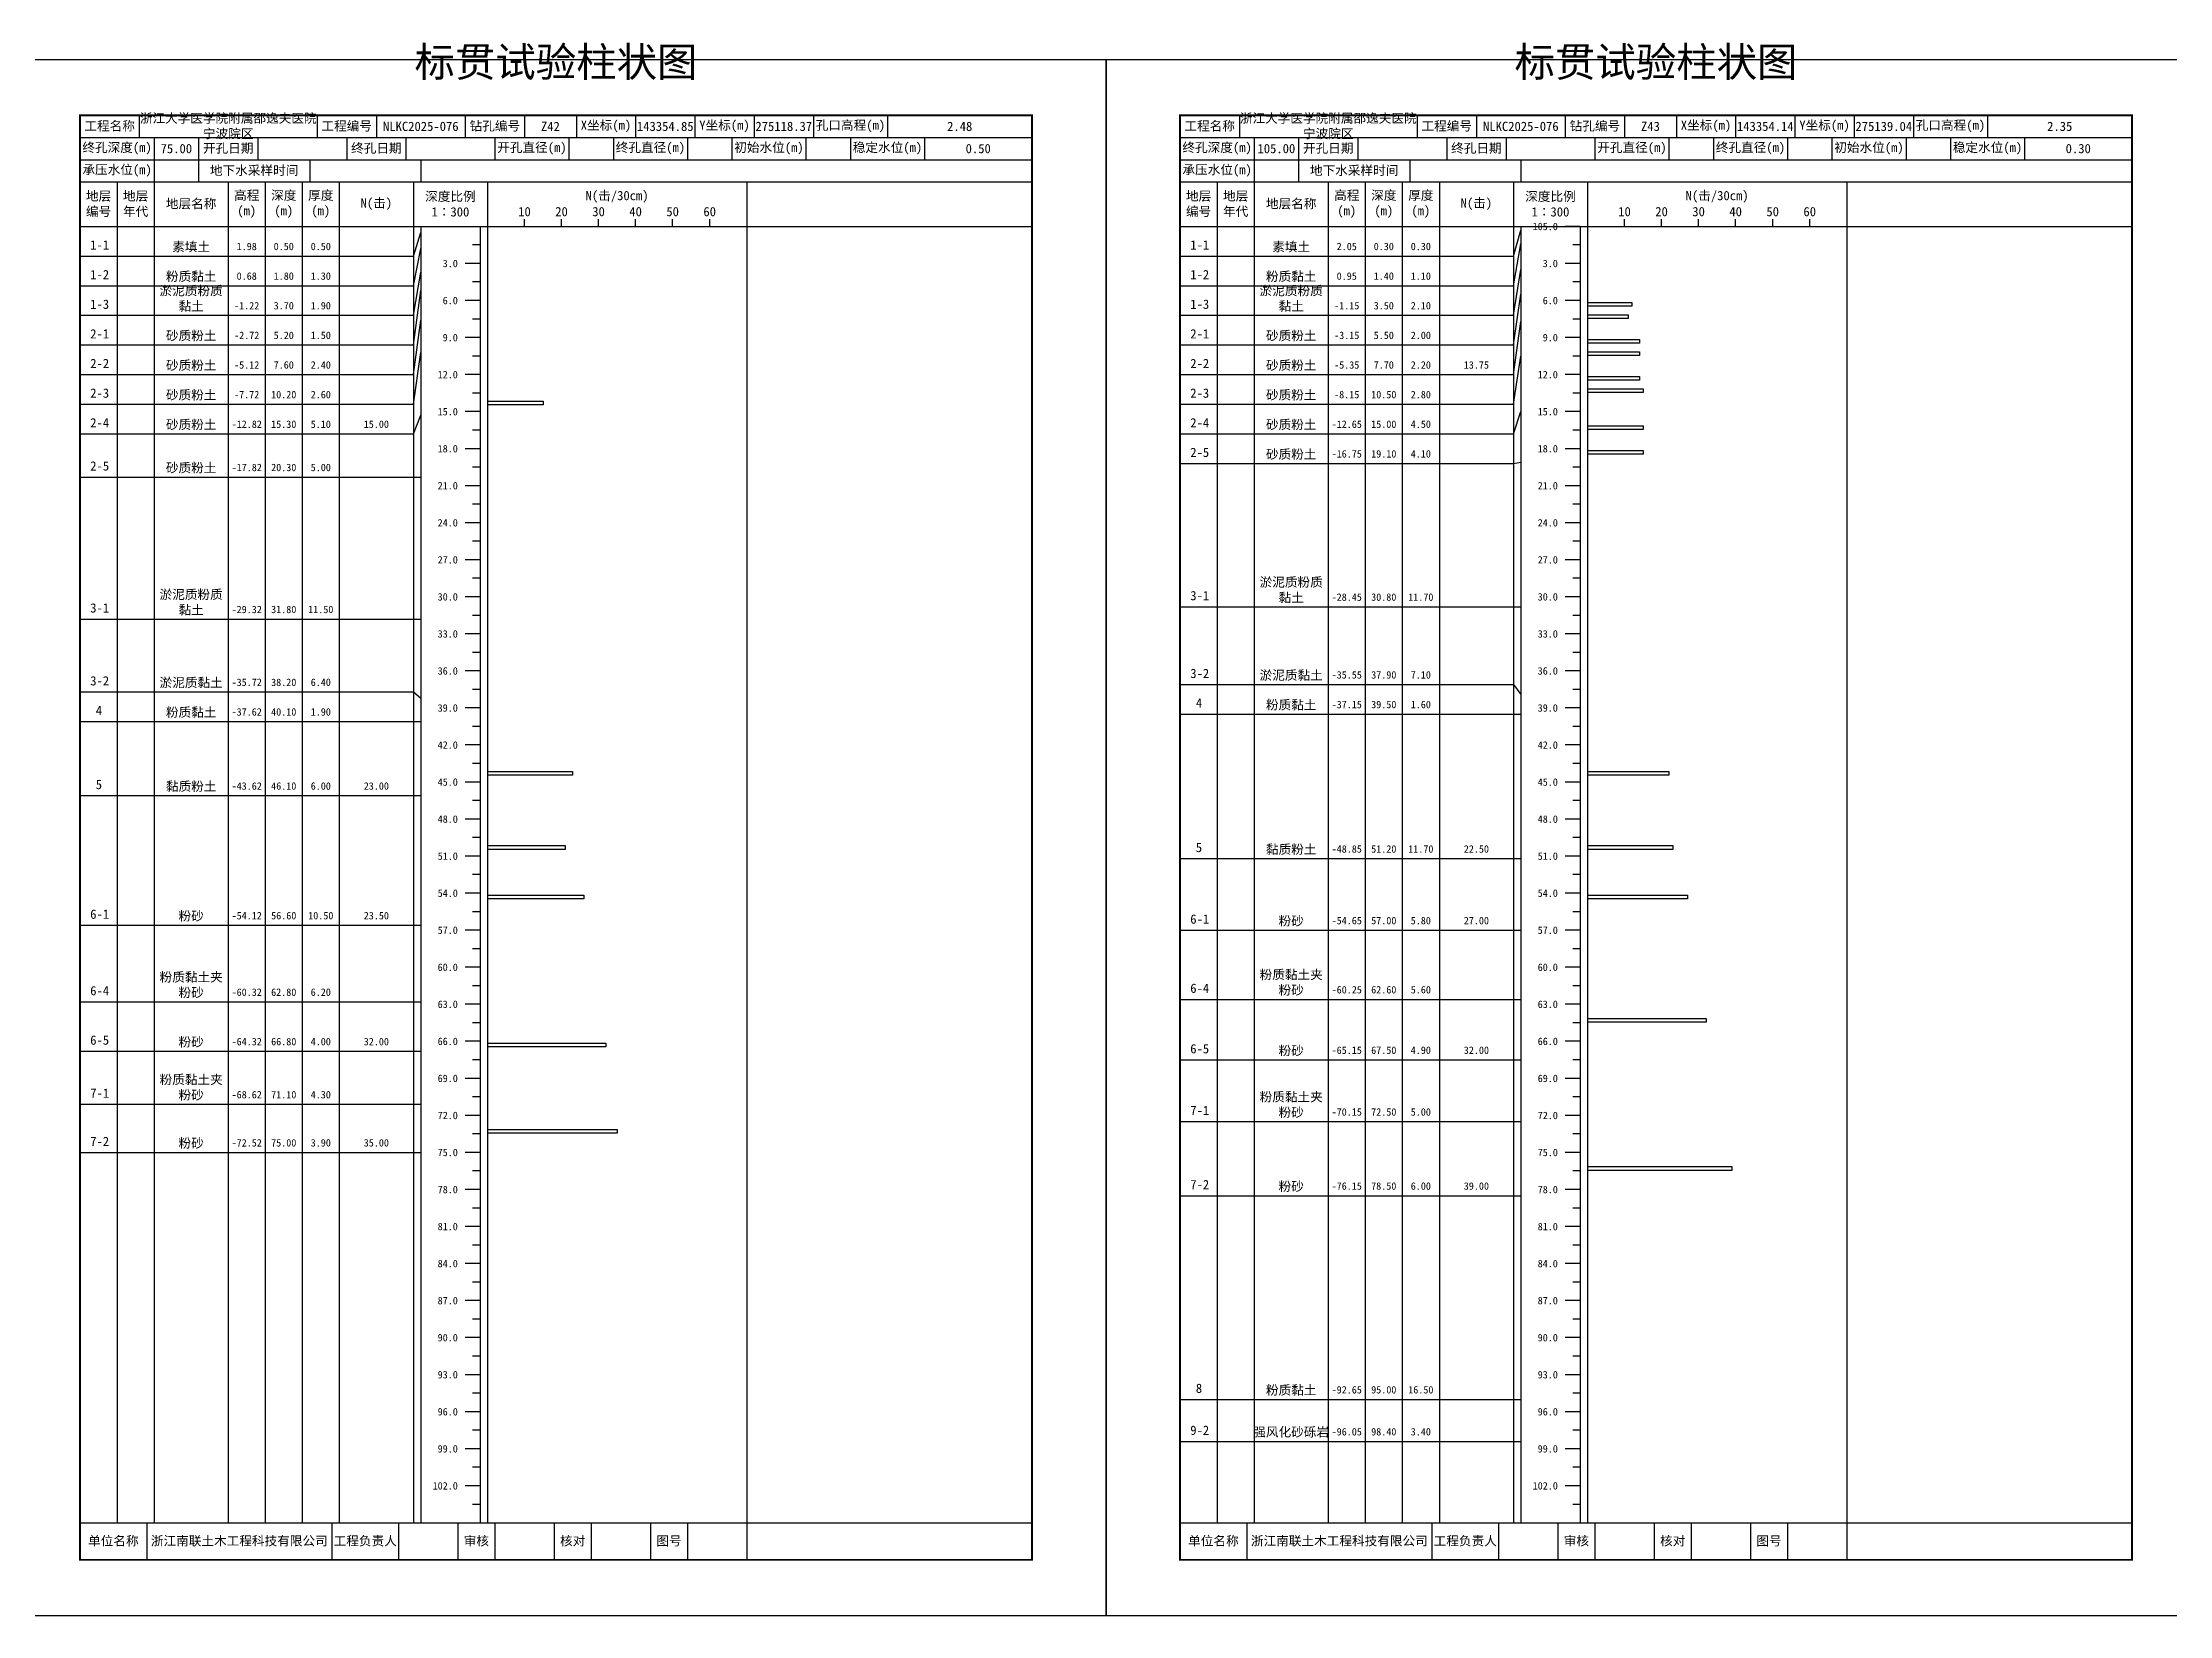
# Model space of a CAD drawing. Extents: x 297 to 65340, y 0 to 425.
# Drawn here: x 44857 to 45431, y 0 to 425 of the extents above; entities that cross this region are included whole.
import ezdxf
from ezdxf.enums import TextEntityAlignment as Align

# ---------------------------------------------------------------- set-up
doc = ezdxf.new("R2010")
doc.units = 0
doc.layers.add('FRAME', color=7, linetype='CONTINUOUS')
doc.layers.add('STRATUM', color=7, linetype='CONTINUOUS')
doc.styles.add('ST', font='')
doc.styles.get('ST').set_extended_font_data('SimSun')

msp = doc.modelspace()

# ---------------------------------------------------------------- linework, layer by layer
at = {"layer": 'FRAME', "color": 245, "linetype": 'Continuous'}
for points in [[(44847, 0), (45144, 0), (45144, 420), (44847, 420)], [(45144, 0), (45441, 0), (45441, 420), (45144, 420)]]:
    msp.add_lwpolyline(points, close=True, dxfattribs=at)
at = {"layer": 'FRAME', "linetype": 'Continuous', "const_width": 0.5}
for points in [[(44867, 15), (45124, 15), (45124, 405), (44867, 405)], [(45164, 15), (45421, 15), (45421, 405), (45164, 405)]]:
    msp.add_lwpolyline(points, close=True, dxfattribs=at)
at = {"layer": 'FRAME', "color": 0, "linetype": 'Continuous'}
for points in [[(44883, 405), (44883, 399)], [(44931, 405), (44931, 399)], [(44947, 405), (44947, 399)], [(44971, 405), (44971, 399)], [(44987, 405), (44987, 399)], [(45001, 405), (45001, 399)], [(45017, 405), (45017, 399)], [(45033, 405), (45033, 399)], [(45049, 405), (45049, 399)], [(45065, 405), (45065, 399)], [(45085, 405), (45085, 399)], [(45124, 405), (45124, 399)], [(45180, 405), (45180, 399)], [(45228, 405), (45228, 399)], [(45244, 405), (45244, 399)], [(45268, 405), (45268, 399)], [(45284, 405), (45284, 399)], [(45298, 405), (45298, 399)], [(45314, 405), (45314, 399)], [(45330, 405), (45330, 399)], [(45346, 405), (45346, 399)], [(45362, 405), (45362, 399)], [(45382, 405), (45382, 399)], [(45421, 405), (45421, 399)], [(44867, 399), (45124, 399)], [(44887, 399), (44887, 393)], [(44899, 399), (44899, 393)], [(44915, 399), (44915, 393)], [(44939, 399), (44939, 393)], [(44955, 399), (44955, 393)], [(44979, 399), (44979, 393)], [(44999, 399), (44999, 393)], [(45011, 399), (45011, 393)], [(45031, 399), (45031, 393)], [(45043, 399), (45043, 393)], [(45063, 399), (45063, 393)], [(45075, 399), (45075, 393)], [(45095, 399), (45095, 393)], [(45124, 399), (45124, 393)], [(45164, 399), (45421, 399)], [(45184, 399), (45184, 393)], [(45196, 399), (45196, 393)], [(45212, 399), (45212, 393)], [(45236, 399), (45236, 393)], [(45252, 399), (45252, 393)], [(45276, 399), (45276, 393)], [(45296, 399), (45296, 393)], [(45308, 399), (45308, 393)], [(45328, 399), (45328, 393)], [(45340, 399), (45340, 393)], [(45360, 399), (45360, 393)], [(45372, 399), (45372, 393)], [(45392, 399), (45392, 393)], [(45421, 399), (45421, 393)], [(44867, 393), (45124, 393)], [(44887, 393), (44887, 387)], [(44899, 393), (44899, 387)], [(44929, 393), (44929, 387)], [(44959, 393), (44959, 387)], [(45164, 393), (45421, 393)], [(45184, 393), (45184, 387)], [(45196, 393), (45196, 387)], [(45226, 393), (45226, 387)], [(45256, 393), (45256, 387)], [(44867, 387), (45124, 387)], [(44877, 387), (44877, 25)], [(44887, 387), (44887, 25)], [(44907, 387), (44907, 25)], [(44917, 387), (44917, 25)], [(44927, 387), (44927, 25)], [(44937, 387), (44937, 25)], [(44957, 387), (44957, 25)], [(44977, 387), (44977, 25)], [(45047, 387), (45047, 25)], [(45164, 387), (45421, 387)], [(45174, 387), (45174, 25)], [(45184, 387), (45184, 25)], [(45204, 387), (45204, 25)], [(45214, 387), (45214, 25)], [(45224, 387), (45224, 25)], [(45234, 387), (45234, 25)], [(45254, 387), (45254, 25)], [(45274, 387), (45274, 25)], [(45344, 387), (45344, 25)], [(44867, 375), (45124, 375)], [(44959, 375), (44959, 25)], [(44975, 375), (44975, 25)], [(44987, 375), (44987, 377)], [(44997, 375), (44997, 377)], [(45007, 375), (45007, 377)], [(45017, 375), (45017, 377)], [(45027, 375), (45027, 377)], [(45037, 375), (45037, 377)], [(45164, 375), (45421, 375)], [(45256, 375), (45256, 25)], [(45272, 375), (45272, 25)], [(45284, 375), (45284, 377)], [(45294, 375), (45294, 377)], [(45304, 375), (45304, 377)], [(45314, 375), (45314, 377)], [(45324, 375), (45324, 377)], [(45334, 375), (45334, 377)], [(44867, 25), (45124, 25)], [(44885, 25), (44885, 15)], [(44935, 25), (44935, 15)], [(44953, 25), (44953, 15)], [(44969, 25), (44969, 15)], [(44979, 25), (44979, 15)], [(44995, 25), (44995, 15)], [(45005, 25), (45005, 15)], [(45021, 25), (45021, 15)], [(45031, 25), (45031, 15)], [(45047, 25), (45047, 15)], [(45164, 25), (45421, 25)], [(45182, 25), (45182, 15)], [(45232, 25), (45232, 15)], [(45250, 25), (45250, 15)], [(45266, 25), (45266, 15)], [(45276, 25), (45276, 15)], [(45292, 25), (45292, 15)], [(45302, 25), (45302, 15)], [(45318, 25), (45318, 15)], [(45328, 25), (45328, 15)], [(45344, 25), (45344, 15)]]:
    msp.add_lwpolyline(points, dxfattribs=at)
at = {"layer": 'STRATUM', "linetype": 'Continuous'}
for points in [[(44957, 367), (44959, 373.33)], [(45254, 367), (45256, 374)], [(45272, 375), (45268, 375)], [(44957, 359), (44959, 369)], [(44975, 370), (44973, 370)], [(45254, 359), (45256, 370.33)], [(45272, 370), (45270, 370)], [(44867, 367), (44877, 367)], [(44877, 367), (44887, 367)], [(44887, 367), (44907, 367)], [(44907, 367), (44917, 367)], [(44917, 367), (44927, 367)], [(44927, 367), (44937, 367)], [(44937, 367), (44957, 367)], [(44957, 351), (44959, 362.67)], [(44975, 365), (44971, 365)], [(45164, 367), (45174, 367)], [(45174, 367), (45184, 367)], [(45184, 367), (45204, 367)], [(45204, 367), (45214, 367)], [(45214, 367), (45224, 367)], [(45224, 367), (45234, 367)], [(45234, 367), (45254, 367)], [(45254, 351), (45256, 363.33)], [(45272, 365), (45268, 365)], [(44867, 359), (44877, 359)], [(44877, 359), (44887, 359)], [(44887, 359), (44907, 359)], [(44907, 359), (44917, 359)], [(44917, 359), (44927, 359)], [(44927, 359), (44937, 359)], [(44937, 359), (44957, 359)], [(44957, 343), (44959, 357.67)], [(44975, 360), (44973, 360)], [(45164, 359), (45174, 359)], [(45174, 359), (45184, 359)], [(45184, 359), (45204, 359)], [(45204, 359), (45214, 359)], [(45214, 359), (45224, 359)], [(45224, 359), (45234, 359)], [(45234, 359), (45254, 359)], [(45254, 343), (45256, 356.67)], [(45272, 360), (45270, 360)], [(44867, 351), (44877, 351)], [(44877, 351), (44887, 351)], [(44887, 351), (44907, 351)], [(44907, 351), (44917, 351)], [(44917, 351), (44927, 351)], [(44927, 351), (44937, 351)], [(44937, 351), (44957, 351)], [(44975, 355), (44971, 355)], [(45164, 351), (45174, 351)], [(45174, 351), (45184, 351)], [(45184, 351), (45204, 351)], [(45204, 351), (45214, 351)], [(45214, 351), (45224, 351)], [(45224, 351), (45234, 351)], [(45234, 351), (45254, 351)], [(45272, 355), (45268, 355)], [(45274, 354.5), (45286, 354.5), (45286, 353.5), (45274, 353.5)], [(45274, 351.17), (45285, 351.17), (45285, 350.17), (45274, 350.17)], [(44957, 335), (44959, 349.67)], [(44975, 345), (44971, 345)], [(44975, 350), (44973, 350)], [(45254, 335), (45256, 349.33)], [(45272, 345), (45268, 345)], [(45272, 350), (45270, 350)], [(44867, 343), (44877, 343)], [(44877, 343), (44887, 343)], [(44887, 343), (44907, 343)], [(44907, 343), (44917, 343)], [(44917, 343), (44927, 343)], [(44927, 343), (44937, 343)], [(44937, 343), (44957, 343)], [(44957, 327), (44959, 341)], [(44975, 340), (44973, 340)], [(45164, 343), (45174, 343)], [(45174, 343), (45184, 343)], [(45184, 343), (45204, 343)], [(45204, 343), (45214, 343)], [(45214, 343), (45224, 343)], [(45224, 343), (45234, 343)], [(45234, 343), (45254, 343)], [(45254, 327), (45256, 340)], [(45272, 340), (45270, 340)], [(45274, 344.5), (45288, 344.5), (45288, 343.5), (45274, 343.5)], [(45274, 341.17), (45288, 341.17), (45288, 340.17), (45274, 340.17)], [(44867, 335), (44877, 335)], [(44877, 335), (44887, 335)], [(44887, 335), (44907, 335)], [(44907, 335), (44917, 335)], [(44917, 335), (44927, 335)], [(44927, 335), (44937, 335)], [(44937, 335), (44957, 335)], [(44975, 335), (44971, 335)], [(45164, 335), (45174, 335)], [(45174, 335), (45184, 335)], [(45184, 335), (45204, 335)], [(45204, 335), (45214, 335)], [(45214, 335), (45224, 335)], [(45224, 335), (45234, 335)], [(45234, 335), (45254, 335)], [(45272, 335), (45268, 335)], [(45274, 334.5), (45288, 334.5), (45288, 333.5), (45274, 333.5)], [(44975, 330), (44973, 330)], [(44977, 327.83), (44992, 327.83), (44992, 326.83), (44977, 326.83)], [(45272, 330), (45270, 330)], [(45274, 331.17), (45289, 331.17), (45289, 330.17), (45274, 330.17)], [(44867, 327), (44877, 327)], [(44877, 327), (44887, 327)], [(44887, 327), (44907, 327)], [(44907, 327), (44917, 327)], [(44917, 327), (44927, 327)], [(44927, 327), (44937, 327)], [(44937, 327), (44957, 327)], [(44957, 319), (44959, 324)], [(44975, 325), (44971, 325)], [(45164, 327), (45174, 327)], [(45174, 327), (45184, 327)], [(45184, 327), (45204, 327)], [(45204, 327), (45214, 327)], [(45214, 327), (45224, 327)], [(45224, 327), (45234, 327)], [(45234, 327), (45254, 327)], [(45254, 319), (45256, 325)], [(45272, 325), (45268, 325)], [(44867, 319), (44877, 319)], [(44877, 319), (44887, 319)], [(44887, 319), (44907, 319)], [(44907, 319), (44917, 319)], [(44917, 319), (44927, 319)], [(44927, 319), (44937, 319)], [(44937, 319), (44957, 319)], [(44975, 320), (44973, 320)], [(45164, 319), (45174, 319)], [(45174, 319), (45184, 319)], [(45184, 319), (45204, 319)], [(45204, 319), (45214, 319)], [(45214, 319), (45224, 319)], [(45224, 319), (45234, 319)], [(45234, 319), (45254, 319)], [(45272, 320), (45270, 320)], [(45274, 321.17), (45289, 321.17), (45289, 320.17), (45274, 320.17)], [(44975, 315), (44971, 315)], [(45164, 311), (45174, 311)], [(45174, 311), (45184, 311)], [(45184, 311), (45204, 311)], [(45204, 311), (45214, 311)], [(45214, 311), (45224, 311)], [(45224, 311), (45234, 311)], [(45234, 311), (45254, 311)], [(45254, 311), (45256, 311.33)], [(45272, 315), (45268, 315)], [(45274, 314.5), (45289, 314.5), (45289, 313.5), (45274, 313.5)], [(44867, 307.33), (44877, 307.33)], [(44877, 307.33), (44887, 307.33)], [(44887, 307.33), (44907, 307.33)], [(44907, 307.33), (44917, 307.33)], [(44917, 307.33), (44927, 307.33)], [(44927, 307.33), (44937, 307.33)], [(44937, 307.33), (44957, 307.33)], [(44957, 307.33), (44959, 307.33)], [(44975, 305), (44971, 305)], [(44975, 310), (44973, 310)], [(45272, 305), (45268, 305)], [(45272, 310), (45270, 310)], [(44975, 300), (44973, 300)], [(45272, 300), (45270, 300)], [(44975, 295), (44971, 295)], [(45272, 295), (45268, 295)], [(44975, 290), (44973, 290)], [(45272, 290), (45270, 290)], [(44975, 285), (44971, 285)], [(45272, 285), (45268, 285)], [(44975, 280), (44973, 280)], [(45272, 280), (45270, 280)], [(44975, 275), (44971, 275)], [(44975, 270), (44973, 270)], [(45164, 272.33), (45174, 272.33)], [(45174, 272.33), (45184, 272.33)], [(45184, 272.33), (45204, 272.33)], [(45204, 272.33), (45214, 272.33)], [(45214, 272.33), (45224, 272.33)], [(45224, 272.33), (45234, 272.33)], [(45234, 272.33), (45254, 272.33)], [(45254, 272.33), (45256, 272.33)], [(45272, 275), (45268, 275)], [(45272, 270), (45270, 270)], [(44867, 269), (44877, 269)], [(44877, 269), (44887, 269)], [(44887, 269), (44907, 269)], [(44907, 269), (44917, 269)], [(44917, 269), (44927, 269)], [(44927, 269), (44937, 269)], [(44937, 269), (44957, 269)], [(44957, 269), (44959, 269)], [(44975, 265), (44971, 265)], [(45272, 265), (45268, 265)], [(44975, 260), (44973, 260)], [(45272, 260), (45270, 260)], [(44975, 255), (44971, 255)], [(45272, 255), (45268, 255)], [(44867, 249.33), (44877, 249.33)], [(44877, 249.33), (44887, 249.33)], [(44887, 249.33), (44907, 249.33)], [(44907, 249.33), (44917, 249.33)], [(44917, 249.33), (44927, 249.33)], [(44927, 249.33), (44937, 249.33)], [(44937, 249.33), (44957, 249.33)], [(44957, 249.33), (44959, 247.67)], [(44975, 250), (44973, 250)], [(45164, 251.33), (45174, 251.33)], [(45174, 251.33), (45184, 251.33)], [(45184, 251.33), (45204, 251.33)], [(45204, 251.33), (45214, 251.33)], [(45214, 251.33), (45224, 251.33)], [(45224, 251.33), (45234, 251.33)], [(45234, 251.33), (45254, 251.33)], [(45254, 251.33), (45256, 248.67)], [(45272, 250), (45270, 250)], [(44867, 241.33), (44877, 241.33)], [(44877, 241.33), (44887, 241.33)], [(44887, 241.33), (44907, 241.33)], [(44907, 241.33), (44917, 241.33)], [(44917, 241.33), (44927, 241.33)], [(44927, 241.33), (44937, 241.33)], [(44937, 241.33), (44957, 241.33)], [(44957, 241.33), (44959, 241.33)], [(44975, 245), (44971, 245)], [(45164, 243.33), (45174, 243.33)], [(45174, 243.33), (45184, 243.33)], [(45184, 243.33), (45204, 243.33)], [(45204, 243.33), (45214, 243.33)], [(45214, 243.33), (45224, 243.33)], [(45224, 243.33), (45234, 243.33)], [(45234, 243.33), (45254, 243.33)], [(45254, 243.33), (45256, 243.33)], [(45272, 245), (45268, 245)], [(44975, 240), (44973, 240)], [(45272, 240), (45270, 240)], [(44975, 235), (44971, 235)], [(44975, 230), (44973, 230)], [(45272, 235), (45268, 235)], [(45272, 230), (45270, 230)], [(44975, 225), (44971, 225)], [(44977, 227.83), (45000, 227.83), (45000, 226.83), (44977, 226.83)], [(45272, 225), (45268, 225)], [(45274, 227.83), (45296, 227.83), (45296, 226.83), (45274, 226.83)], [(44867, 221.33), (44877, 221.33)], [(44877, 221.33), (44887, 221.33)], [(44887, 221.33), (44907, 221.33)], [(44907, 221.33), (44917, 221.33)], [(44917, 221.33), (44927, 221.33)], [(44927, 221.33), (44937, 221.33)], [(44937, 221.33), (44957, 221.33)], [(44957, 221.33), (44959, 221.33)], [(44975, 220), (44973, 220)], [(45272, 220), (45270, 220)], [(44975, 215), (44971, 215)], [(45272, 215), (45268, 215)], [(44975, 210), (44973, 210)], [(44977, 207.83), (44998, 207.83), (44998, 206.83), (44977, 206.83)], [(45272, 210), (45270, 210)], [(45274, 207.83), (45297, 207.83), (45297, 206.83), (45274, 206.83)], [(44975, 205), (44971, 205)], [(45164, 204.33), (45174, 204.33)], [(45174, 204.33), (45184, 204.33)], [(45184, 204.33), (45204, 204.33)], [(45204, 204.33), (45214, 204.33)], [(45214, 204.33), (45224, 204.33)], [(45224, 204.33), (45234, 204.33)], [(45234, 204.33), (45254, 204.33)], [(45254, 204.33), (45256, 204.33)], [(45272, 205), (45268, 205)], [(44975, 200), (44973, 200)], [(45272, 200), (45270, 200)], [(44975, 195), (44971, 195)], [(44975, 190), (44973, 190)], [(44977, 194.5), (45003, 194.5), (45003, 193.5), (44977, 193.5)], [(45272, 195), (45268, 195)], [(45272, 190), (45270, 190)], [(45274, 194.5), (45301, 194.5), (45301, 193.5), (45274, 193.5)], [(44867, 186.33), (44877, 186.33)], [(44877, 186.33), (44887, 186.33)], [(44887, 186.33), (44907, 186.33)], [(44907, 186.33), (44917, 186.33)], [(44917, 186.33), (44927, 186.33)], [(44927, 186.33), (44937, 186.33)], [(44937, 186.33), (44957, 186.33)], [(44957, 186.33), (44959, 186.33)], [(44975, 185), (44971, 185)], [(45164, 185), (45174, 185)], [(45174, 185), (45184, 185)], [(45184, 185), (45204, 185)], [(45204, 185), (45214, 185)], [(45214, 185), (45224, 185)], [(45224, 185), (45234, 185)], [(45234, 185), (45254, 185)], [(45254, 185), (45256, 185)], [(45272, 185), (45268, 185)], [(44975, 180), (44973, 180)], [(45272, 180), (45270, 180)], [(44975, 175), (44971, 175)], [(45272, 175), (45268, 175)], [(44975, 170), (44973, 170)], [(45272, 170), (45270, 170)], [(44867, 165.67), (44877, 165.67)], [(44877, 165.67), (44887, 165.67)], [(44887, 165.67), (44907, 165.67)], [(44907, 165.67), (44917, 165.67)], [(44917, 165.67), (44927, 165.67)], [(44927, 165.67), (44937, 165.67)], [(44937, 165.67), (44957, 165.67)], [(44957, 165.67), (44959, 165.67)], [(44975, 165), (44971, 165)], [(45164, 166.33), (45174, 166.33)], [(45174, 166.33), (45184, 166.33)], [(45184, 166.33), (45204, 166.33)], [(45204, 166.33), (45214, 166.33)], [(45214, 166.33), (45224, 166.33)], [(45224, 166.33), (45234, 166.33)], [(45234, 166.33), (45254, 166.33)], [(45254, 166.33), (45256, 166.33)], [(45272, 165), (45268, 165)], [(45274, 161.17), (45306, 161.17), (45306, 160.17), (45274, 160.17)], [(44975, 160), (44973, 160)], [(45272, 160), (45270, 160)], [(44867, 152.33), (44877, 152.33)], [(44877, 152.33), (44887, 152.33)], [(44887, 152.33), (44907, 152.33)], [(44907, 152.33), (44917, 152.33)], [(44917, 152.33), (44927, 152.33)], [(44927, 152.33), (44937, 152.33)], [(44937, 152.33), (44957, 152.33)], [(44957, 152.33), (44959, 152.33)], [(44975, 155), (44971, 155)], [(44975, 150), (44973, 150)], [(44977, 154.5), (45009, 154.5), (45009, 153.5), (44977, 153.5)], [(45164, 150), (45174, 150)], [(45174, 150), (45184, 150)], [(45184, 150), (45204, 150)], [(45204, 150), (45214, 150)], [(45214, 150), (45224, 150)], [(45224, 150), (45234, 150)], [(45234, 150), (45254, 150)], [(45254, 150), (45256, 150)], [(45272, 155), (45268, 155)], [(45272, 150), (45270, 150)], [(44975, 145), (44971, 145)], [(45272, 145), (45268, 145)], [(44867, 138), (44877, 138)], [(44877, 138), (44887, 138)], [(44887, 138), (44907, 138)], [(44907, 138), (44917, 138)], [(44917, 138), (44927, 138)], [(44927, 138), (44937, 138)], [(44937, 138), (44957, 138)], [(44957, 138), (44959, 138)], [(44975, 140), (44973, 140)], [(45272, 140), (45270, 140)], [(44975, 135), (44971, 135)], [(45164, 133.33), (45174, 133.33)], [(45174, 133.33), (45184, 133.33)], [(45184, 133.33), (45204, 133.33)], [(45204, 133.33), (45214, 133.33)], [(45214, 133.33), (45224, 133.33)], [(45224, 133.33), (45234, 133.33)], [(45234, 133.33), (45254, 133.33)], [(45254, 133.33), (45256, 133.33)], [(45272, 135), (45268, 135)], [(44975, 130), (44973, 130)], [(44977, 131.17), (45012, 131.17), (45012, 130.17), (44977, 130.17)], [(45272, 130), (45270, 130)], [(44867, 125), (44877, 125)], [(44877, 125), (44887, 125)], [(44887, 125), (44907, 125)], [(44907, 125), (44917, 125)], [(44917, 125), (44927, 125)], [(44927, 125), (44937, 125)], [(44937, 125), (44957, 125)], [(44957, 125), (44959, 125)], [(44975, 125), (44971, 125)], [(45272, 125), (45268, 125)], [(45274, 121.17), (45313, 121.17), (45313, 120.17), (45274, 120.17)], [(44975, 115), (44971, 115)], [(44975, 120), (44973, 120)], [(45272, 115), (45268, 115)], [(45272, 120), (45270, 120)], [(44975, 110), (44973, 110)], [(45164, 113.33), (45174, 113.33)], [(45174, 113.33), (45184, 113.33)], [(45184, 113.33), (45204, 113.33)], [(45204, 113.33), (45214, 113.33)], [(45214, 113.33), (45224, 113.33)], [(45224, 113.33), (45234, 113.33)], [(45234, 113.33), (45254, 113.33)], [(45254, 113.33), (45256, 113.33)], [(45272, 110), (45270, 110)], [(44975, 105), (44971, 105)], [(45272, 105), (45268, 105)], [(44975, 100), (44973, 100)], [(45272, 100), (45270, 100)], [(44975, 95), (44971, 95)], [(45272, 95), (45268, 95)], [(44975, 90), (44973, 90)], [(45272, 90), (45270, 90)], [(44975, 85), (44971, 85)], [(45272, 85), (45268, 85)], [(44975, 75), (44971, 75)], [(44975, 80), (44973, 80)], [(45272, 75), (45268, 75)], [(45272, 80), (45270, 80)], [(44975, 70), (44973, 70)], [(45272, 70), (45270, 70)], [(44975, 65), (44971, 65)], [(45272, 65), (45268, 65)], [(44975, 60), (44973, 60)], [(45164, 58.33), (45174, 58.33)], [(45174, 58.33), (45184, 58.33)], [(45184, 58.33), (45204, 58.33)], [(45204, 58.33), (45214, 58.33)], [(45214, 58.33), (45224, 58.33)], [(45224, 58.33), (45234, 58.33)], [(45234, 58.33), (45254, 58.33)], [(45254, 58.33), (45256, 58.33)], [(45272, 60), (45270, 60)], [(44975, 55), (44971, 55)], [(45272, 55), (45268, 55)], [(44975, 50), (44973, 50)], [(45164, 47), (45174, 47)], [(45174, 47), (45184, 47)], [(45184, 47), (45204, 47)], [(45204, 47), (45214, 47)], [(45214, 47), (45224, 47)], [(45224, 47), (45234, 47)], [(45234, 47), (45254, 47)], [(45254, 47), (45256, 47)], [(45272, 50), (45270, 50)], [(44975, 45), (44971, 45)], [(45272, 45), (45268, 45)], [(44975, 35), (44971, 35)], [(44975, 40), (44973, 40)], [(45272, 35), (45268, 35)], [(45272, 40), (45270, 40)], [(44975, 30), (44973, 30)], [(45272, 30), (45270, 30)]]:
    msp.add_lwpolyline(points, dxfattribs=at)

# ---------------------------------------------------------------- texts
at = {"layer": 'FRAME', "style": 'ST'}
for p in [(44995.5, 413), (45292.5, 413)]:
    msp.add_text('标贯试验柱状图', height=8, dxfattribs=at).set_placement(p, align=Align.BOTTOM_CENTER)
for s, p in [('10', (44987, 379)), ('20', (44997, 379)), ('30', (45007, 379)), ('40', (45017, 379)), ('50', (45027, 379)), ('60', (45037, 379)), ('10', (45284, 379)), ('20', (45294, 379)), ('30', (45304, 379)), ('40', (45314, 379)), ('50', (45324, 379)), ('60', (45334, 379))]:
    msp.add_text(s, height=2.5, dxfattribs=at).set_placement(p, align=Align.MIDDLE_CENTER)
at = {"layer": 'FRAME', "char_height": 2.5, "attachment_point": 5, "style": 'ST'}
for s, insert, width in [('工程名称', (44875, 402), 16), ('浙江大学医学院附属邵逸夫医院宁波院区', (44907, 402), 48), ('工程编号', (44939, 402), 16), ('NLKC2025-076', (44959, 402), 24), ('钻孔编号', (44979, 402), 16), ('Z42', (44994, 402), 14), ('X坐标(m)', (45009, 402), 16), ('143354.85', (45025, 402), 16), ('Y坐标(m)', (45041, 402), 16), ('275118.37', (45057, 402), 16), ('孔口高程(m)', (45075, 402), 20), ('2.48', (45104.5, 402), 39), ('工程名称', (45172, 402), 16), ('浙江大学医学院附属邵逸夫医院宁波院区', (45204, 402), 48), ('工程编号', (45236, 402), 16), ('NLKC2025-076', (45256, 402), 24), ('钻孔编号', (45276, 402), 16), ('Z43', (45291, 402), 14), ('X坐标(m)', (45306, 402), 16), ('143354.14', (45322, 402), 16), ('Y坐标(m)', (45338, 402), 16), ('275139.04', (45354, 402), 16), ('孔口高程(m)', (45372, 402), 20), ('2.35', (45401.5, 402), 39), ('终孔深度(m)', (44877, 396), 20), ('75.00', (44893, 396), 12), ('开孔日期', (44907, 396), 16), ('终孔日期', (44947, 396), 16), ('开孔直径(m)', (44989, 396), 20), ('终孔直径(m)', (45021, 396), 20), ('初始水位(m)', (45053, 396), 20), ('稳定水位(m)', (45085, 396), 20), ('0.50', (45109.5, 396), 29), ('终孔深度(m)', (45174, 396), 20), ('105.00', (45190, 396), 12), ('开孔日期', (45204, 396), 16), ('终孔日期', (45244, 396), 16), ('开孔直径(m)', (45286, 396), 20), ('终孔直径(m)', (45318, 396), 20), ('初始水位(m)', (45350, 396), 20), ('稳定水位(m)', (45382, 396), 20), ('0.30', (45406.5, 396), 29), ('承压水位(m)', (44877, 390), 20), ('地下水采样时间', (44914, 390), 30), ('承压水位(m)', (45174, 390), 20), ('地下水采样时间', (45211, 390), 30), ('地层编号', (44872, 381), 10), ('地层年代', (44882, 381), 10), ('高程\\P(m)', (44912, 381), 10), ('深度\\P(m)', (44922, 381), 10), ('厚度\\P(m)', (44932, 381), 10), ('N(击/30cm)', (45012, 383), 70), ('地层编号', (45169, 381), 10), ('地层年代', (45179, 381), 10), ('高程\\P(m)', (45209, 381), 10), ('深度\\P(m)', (45219, 381), 10), ('厚度\\P(m)', (45229, 381), 10), ('N(击/30cm)', (45309, 383), 70), ('地层名称', (44897, 381), 20), ('N(击)', (44947, 381), 20), ('深度比例\\P1∶300', (44967, 381), 20), ('地层名称', (45194, 381), 20), ('N(击)', (45244, 381), 20), ('深度比例\\P1∶300', (45264, 381), 20), ('单位名称', (44876, 20), 18), ('浙江南联土木工程科技有限公司', (44910, 20), 50), ('工程负责人', (44944, 20), 18), ('审核', (44974, 20), 10), ('核对', (45000, 20), 10), ('图号', (45026, 20), 10), ('单位名称', (45173, 20), 18), ('浙江南联土木工程科技有限公司', (45207, 20), 50), ('工程负责人', (45241, 20), 18), ('审核', (45271, 20), 10), ('核对', (45297, 20), 10), ('图号', (45323, 20), 10)]:
    msp.add_mtext(s, dxfattribs=dict(at, insert=insert, width=width))
at = {"layer": 'STRATUM', "style": 'ST'}
for s, p in [('105.0', (45266, 375)), ('3.0', (44969, 365)), ('3.0', (45266, 365)), ('6.0', (44969, 355)), ('6.0', (45266, 355)), ('9.0', (44969, 345)), ('9.0', (45266, 345)), ('12.0', (44969, 335)), ('12.0', (45266, 335)), ('15.0', (44969, 325)), ('15.0', (45266, 325)), ('18.0', (44969, 315)), ('18.0', (45266, 315)), ('21.0', (44969, 305)), ('21.0', (45266, 305)), ('24.0', (44969, 295)), ('24.0', (45266, 295)), ('27.0', (44969, 285)), ('27.0', (45266, 285)), ('30.0', (44969, 275)), ('30.0', (45266, 275)), ('33.0', (44969, 265)), ('33.0', (45266, 265)), ('36.0', (44969, 255)), ('36.0', (45266, 255)), ('39.0', (44969, 245)), ('39.0', (45266, 245)), ('42.0', (44969, 235)), ('42.0', (45266, 235)), ('45.0', (44969, 225)), ('45.0', (45266, 225)), ('48.0', (44969, 215)), ('48.0', (45266, 215)), ('51.0', (44969, 205)), ('51.0', (45266, 205)), ('54.0', (44969, 195)), ('54.0', (45266, 195)), ('57.0', (44969, 185)), ('57.0', (45266, 185)), ('60.0', (44969, 175)), ('60.0', (45266, 175)), ('63.0', (44969, 165)), ('63.0', (45266, 165)), ('66.0', (44969, 155)), ('66.0', (45266, 155)), ('69.0', (44969, 145)), ('69.0', (45266, 145)), ('72.0', (44969, 135)), ('72.0', (45266, 135)), ('75.0', (44969, 125)), ('75.0', (45266, 125)), ('78.0', (44969, 115)), ('78.0', (45266, 115)), ('81.0', (44969, 105)), ('81.0', (45266, 105)), ('84.0', (44969, 95)), ('84.0', (45266, 95)), ('87.0', (44969, 85)), ('87.0', (45266, 85)), ('90.0', (44969, 75)), ('90.0', (45266, 75)), ('93.0', (44969, 65)), ('93.0', (45266, 65)), ('96.0', (44969, 55)), ('96.0', (45266, 55)), ('99.0', (44969, 45)), ('99.0', (45266, 45)), ('102.0', (44969, 35)), ('102.0', (45266, 35))]:
    msp.add_text(s, height=2, dxfattribs=at).set_placement(p, align=Align.MIDDLE_RIGHT)
for s, p in [('1-1', (44869.75, 370)), ('1-1', (45166.75, 370)), ('1-2', (44869.75, 362)), ('1-2', (45166.75, 362)), ('1-3', (44869.75, 354)), ('1-3', (45166.75, 354)), ('2-1', (44869.75, 346)), ('2-1', (45166.75, 346)), ('2-2', (44869.75, 338)), ('2-2', (45166.75, 338)), ('2-3', (44869.75, 330)), ('2-3', (45166.75, 330)), ('2-4', (44869.75, 322)), ('2-4', (45166.75, 322)), ('2-5', (44869.75, 310.33)), ('2-5', (45166.75, 314)), ('3-1', (45166.75, 275.33)), ('3-1', (44869.75, 272)), ('3-2', (44869.75, 252.33)), ('3-2', (45166.75, 254.33)), ('4', (45168.25, 246.33)), ('4', (44871.25, 244.33)), ('5', (44871.25, 224.33)), ('5', (45168.25, 207.33)), ('6-1', (44869.75, 189.33)), ('6-1', (45166.75, 188)), ('6-4', (44869.75, 168.67)), ('6-4', (45166.75, 169.33)), ('6-5', (44869.75, 155.33)), ('6-5', (45166.75, 153)), ('7-1', (44869.75, 141)), ('7-1', (45166.75, 136.33)), ('7-2', (44869.75, 128)), ('7-2', (45166.75, 116.33)), ('8', (45168.25, 61.33)), ('9-2', (45166.75, 50))]:
    msp.add_text(s, height=2.5, dxfattribs=at).set_placement(p, align=Align.MIDDLE_LEFT)
for s, p in [('1.98', (44912, 368)), ('0.50', (44922, 368)), ('0.50', (44932, 368)), ('2.05', (45209, 368)), ('0.30', (45219, 368)), ('0.30', (45229, 368)), ('0.68', (44912, 360)), ('1.80', (44922, 360)), ('1.30', (44932, 360)), ('0.95', (45209, 360)), ('1.40', (45219, 360)), ('1.10', (45229, 360)), ('-1.22', (44912, 352)), ('3.70', (44922, 352)), ('1.90', (44932, 352)), ('-1.15', (45209, 352)), ('3.50', (45219, 352)), ('2.10', (45229, 352)), ('-2.72', (44912, 344)), ('5.20', (44922, 344)), ('1.50', (44932, 344)), ('-3.15', (45209, 344)), ('5.50', (45219, 344)), ('2.00', (45229, 344)), ('-5.12', (44912, 336)), ('7.60', (44922, 336)), ('2.40', (44932, 336)), ('-5.35', (45209, 336)), ('7.70', (45219, 336)), ('2.20', (45229, 336)), ('13.75', (45244, 336)), ('-7.72', (44912, 328)), ('10.20', (44922, 328)), ('2.60', (44932, 328)), ('-8.15', (45209, 328)), ('10.50', (45219, 328)), ('2.80', (45229, 328)), ('-12.82', (44912, 320)), ('15.30', (44922, 320)), ('5.10', (44932, 320)), ('15.00', (44947, 320)), ('-12.65', (45209, 320)), ('15.00', (45219, 320)), ('4.50', (45229, 320)), ('-17.82', (44912, 308.33)), ('20.30', (44922, 308.33)), ('5.00', (44932, 308.33)), ('-16.75', (45209, 312)), ('19.10', (45219, 312)), ('4.10', (45229, 312)), ('-28.45', (45209, 273.33)), ('30.80', (45219, 273.33)), ('11.70', (45229, 273.33)), ('-29.32', (44912, 270)), ('31.80', (44922, 270)), ('11.50', (44932, 270)), ('-35.72', (44912, 250.33)), ('38.20', (44922, 250.33)), ('6.40', (44932, 250.33)), ('-35.55', (45209, 252.33)), ('37.90', (45219, 252.33)), ('7.10', (45229, 252.33)), ('-37.62', (44912, 242.33)), ('40.10', (44922, 242.33)), ('1.90', (44932, 242.33)), ('-37.15', (45209, 244.33)), ('39.50', (45219, 244.33)), ('1.60', (45229, 244.33)), ('-43.62', (44912, 222.33)), ('46.10', (44922, 222.33)), ('6.00', (44932, 222.33)), ('23.00', (44947, 222.33)), ('-48.85', (45209, 205.33)), ('51.20', (45219, 205.33)), ('11.70', (45229, 205.33)), ('22.50', (45244, 205.33)), ('-54.12', (44912, 187.33)), ('56.60', (44922, 187.33)), ('10.50', (44932, 187.33)), ('23.50', (44947, 187.33)), ('-54.65', (45209, 186)), ('57.00', (45219, 186)), ('5.80', (45229, 186)), ('27.00', (45244, 186)), ('-60.32', (44912, 166.67)), ('62.80', (44922, 166.67)), ('6.20', (44932, 166.67)), ('-60.25', (45209, 167.33)), ('62.60', (45219, 167.33)), ('5.60', (45229, 167.33)), ('-64.32', (44912, 153.33)), ('66.80', (44922, 153.33)), ('4.00', (44932, 153.33)), ('32.00', (44947, 153.33)), ('-65.15', (45209, 151)), ('67.50', (45219, 151)), ('4.90', (45229, 151)), ('32.00', (45244, 151)), ('-68.62', (44912, 139)), ('71.10', (44922, 139)), ('4.30', (44932, 139)), ('-70.15', (45209, 134.33)), ('72.50', (45219, 134.33)), ('5.00', (45229, 134.33)), ('-72.52', (44912, 126)), ('75.00', (44922, 126)), ('3.90', (44932, 126)), ('35.00', (44947, 126)), ('-76.15', (45209, 114.33)), ('78.50', (45219, 114.33)), ('6.00', (45229, 114.33)), ('39.00', (45244, 114.33)), ('-92.65', (45209, 59.33)), ('95.00', (45219, 59.33)), ('16.50', (45229, 59.33)), ('-96.05', (45209, 48)), ('98.40', (45219, 48)), ('3.40', (45229, 48))]:
    msp.add_text(s, height=2, dxfattribs=at).set_placement(p, align=Align.BOTTOM_CENTER)
at = {"layer": 'STRATUM', "char_height": 2.5, "width": 20, "attachment_point": 8, "style": 'ST'}
for s, insert in [('素填土', (44897, 368)), ('素填土', (45194, 368)), ('粉质黏土', (44897, 360)), ('粉质黏土', (45194, 360)), ('淤泥质粉质黏土', (44897, 352)), ('淤泥质粉质黏土', (45194, 352)), ('砂质粉土', (44897, 344)), ('砂质粉土', (45194, 344)), ('砂质粉土', (44897, 336)), ('砂质粉土', (45194, 336)), ('砂质粉土', (44897, 328)), ('砂质粉土', (45194, 328)), ('砂质粉土', (44897, 320)), ('砂质粉土', (45194, 320)), ('砂质粉土', (44897, 308.33)), ('砂质粉土', (45194, 312)), ('淤泥质粉质黏土', (44897, 270)), ('淤泥质粉质黏土', (45194, 273.33)), ('淤泥质黏土', (44897, 250.33)), ('淤泥质黏土', (45194, 252.33)), ('粉质黏土', (45194, 244.33)), ('粉质黏土', (44897, 242.33)), ('黏质粉土', (44897, 222.33)), ('黏质粉土', (45194, 205.33)), ('粉砂', (44897, 187.33)), ('粉砂', (45194, 186)), ('粉质黏土夹粉砂', (44897, 166.67)), ('粉质黏土夹粉砂', (45194, 167.33)), ('粉砂', (44897, 153.33)), ('粉砂', (45194, 151)), ('粉质黏土夹粉砂', (44897, 139)), ('粉质黏土夹粉砂', (45194, 134.33)), ('粉砂', (44897, 126)), ('粉砂', (45194, 114.33)), ('粉质黏土', (45194, 59.33)), ('强风化砂砾岩', (45194, 48))]:
    msp.add_mtext(s, dxfattribs=dict(at, insert=insert))

doc.saveas('drawing.dxf')
